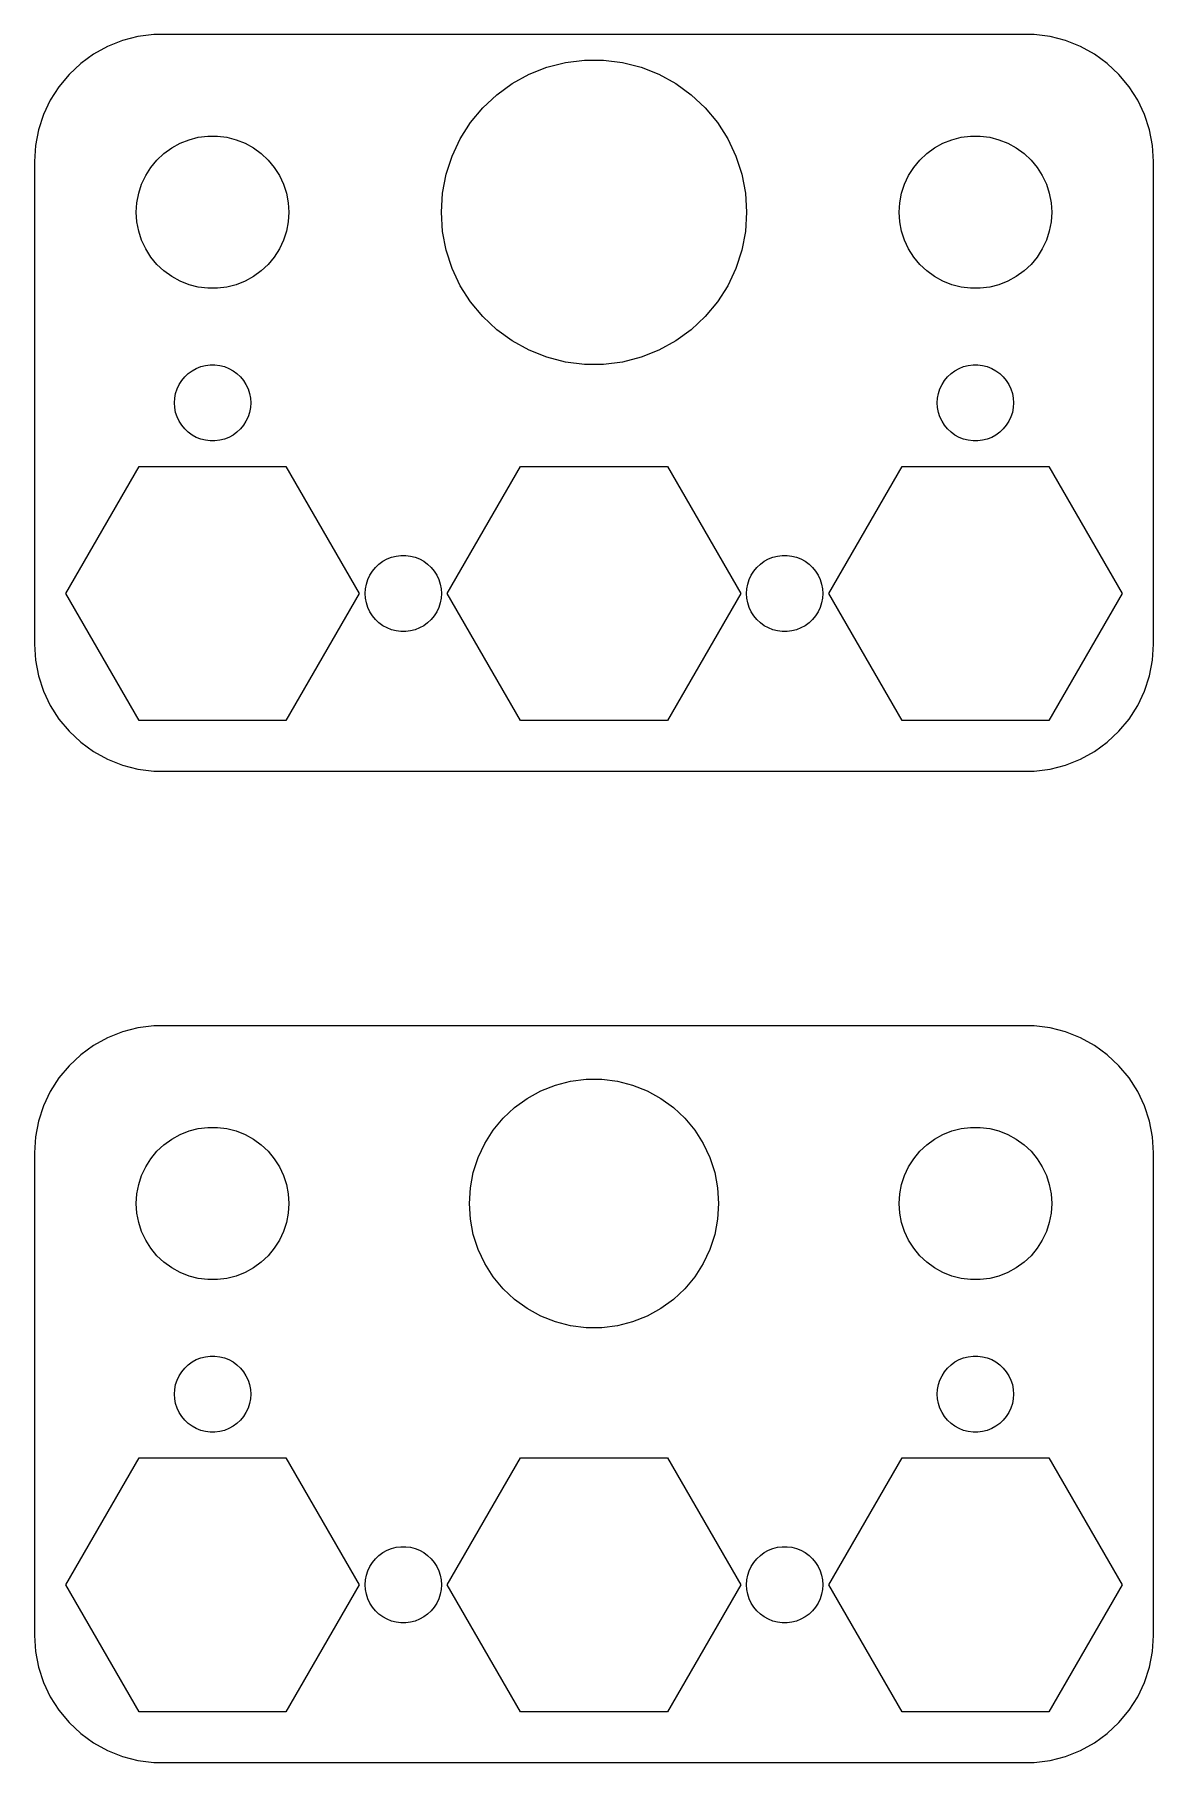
# Model space of a CAD drawing. Header units: metres. Extents: x -22 to 22, y 63.5 to 131.5.
import ezdxf

# ---------------------------------------------------------------- set-up
doc = ezdxf.new("R2010")
doc.units = ezdxf.units.M

msp = doc.modelspace()

# ---------------------------------------------------------------- linework, layer by layer
for p, q in [((-18.5451, 131.255), (-19.1289, 131.024)), ((-17.9369, 131.411), (-18.5451, 131.255)), ((-17.3139, 131.49), (-17.9369, 131.411)), ((17.3139, 131.49), (-17.3139, 131.49)), ((17.9369, 131.411), (17.3139, 131.49)), ((18.5451, 131.255), (17.9369, 131.411)), ((19.1289, 131.024), (18.5451, 131.255)), ((-19.6791, 130.722), (-20.1871, 130.353)), ((-19.1289, 131.024), (-19.6791, 130.722)), ((19.6791, 130.722), (19.1289, 131.024)), ((20.1871, 130.353), (19.6791, 130.722)), ((-20.6448, 129.923), (-21.0451, 129.439)), ((-20.1871, 130.353), (-20.6448, 129.923)), ((-3.21495, 129.566), (-2.55467, 129.929)), ((-2.55467, 129.929), (-1.8541, 130.206)), ((-1.8541, 130.206), (-1.12428, 130.394)), ((-1.12428, 130.394), (-0.37674, 130.488)), ((-0.37674, 130.488), (0.37674, 130.488)), ((0.37674, 130.488), (1.12428, 130.394)), ((1.12428, 130.394), (1.8541, 130.206)), ((1.8541, 130.206), (2.55467, 129.929)), ((2.55467, 129.929), (3.21495, 129.566)), ((20.6448, 129.923), (20.1871, 130.353)), ((21.0451, 129.439), (20.6448, 129.923)), ((-21.0451, 129.439), (-21.3815, 128.909)), ((-3.82454, 129.123), (-3.21495, 129.566)), ((3.21495, 129.566), (3.82454, 129.123)), ((21.3815, 128.909), (21.0451, 129.439)), ((-21.3815, 128.909), (-21.6489, 128.341)), ((-4.8541, 128.027), (-4.37381, 128.607)), ((-4.37381, 128.607), (-3.82454, 129.123)), ((3.82454, 129.123), (4.37381, 128.607)), ((4.37381, 128.607), (4.8541, 128.027)), ((21.6489, 128.341), (21.3815, 128.909)), ((-21.6489, 128.341), (-21.8429, 127.743)), ((-5.25783, 127.391), (-4.8541, 128.027)), ((4.8541, 128.027), (5.25783, 127.391)), ((21.8429, 127.743), (21.6489, 128.341)), ((-21.9606, 127.127), (-22, 126.5)), ((-21.8429, 127.743), (-21.9606, 127.127)), ((-16.6075, 127.033), (-16.2773, 127.214)), ((-16.2773, 127.214), (-15.927, 127.353)), ((-15.927, 127.353), (-15.5621, 127.447)), ((-15.5621, 127.447), (-15.1884, 127.494)), ((-15.1884, 127.494), (-14.8116, 127.494)), ((-14.8116, 127.494), (-14.4379, 127.447)), ((-14.4379, 127.447), (-14.0729, 127.353)), ((-14.0729, 127.353), (-13.7227, 127.214)), ((-13.7227, 127.214), (-13.3925, 127.033)), ((-5.57864, 126.709), (-5.25783, 127.391)), ((5.25783, 127.391), (5.57864, 126.709)), ((13.3925, 127.033), (13.7227, 127.214)), ((13.7227, 127.214), (14.0729, 127.353)), ((14.0729, 127.353), (14.4379, 127.447)), ((14.4379, 127.447), (14.8116, 127.494)), ((14.8116, 127.494), (15.1884, 127.494)), ((15.1884, 127.494), (15.5621, 127.447)), ((15.5621, 127.447), (15.927, 127.353)), ((15.927, 127.353), (16.2773, 127.214)), ((16.2773, 127.214), (16.6075, 127.033)), ((21.9606, 127.127), (21.8429, 127.743)), ((22, 126.5), (21.9606, 127.127)), ((-22, 126.5), (-22, 107.5)), ((-17.427, 126.263), (-17.1869, 126.554)), ((-17.1869, 126.554), (-16.9123, 126.812)), ((-16.9123, 126.812), (-16.6075, 127.033)), ((-13.3925, 127.033), (-13.0877, 126.812)), ((-13.0877, 126.812), (-12.8131, 126.554)), ((-12.8131, 126.554), (-12.5729, 126.263)), ((-5.81149, 125.992), (-5.57864, 126.709)), ((5.57864, 126.709), (5.81149, 125.992)), ((12.5729, 126.263), (12.8131, 126.554)), ((12.8131, 126.554), (13.0877, 126.812)), ((13.0877, 126.812), (13.3925, 127.033)), ((16.6075, 127.033), (16.9123, 126.812)), ((16.9123, 126.812), (17.1869, 126.554)), ((17.1869, 126.554), (17.427, 126.263)), ((22, 107.5), (22, 126.5)), ((-17.7893, 125.604), (-17.6289, 125.945)), ((-17.6289, 125.945), (-17.427, 126.263)), ((-12.5729, 126.263), (-12.3711, 125.945)), ((-12.3711, 125.945), (-12.2107, 125.604)), ((-5.95268, 125.252), (-5.81149, 125.992)), ((5.81149, 125.992), (5.95268, 125.252)), ((12.2107, 125.604), (12.3711, 125.945)), ((12.3711, 125.945), (12.5729, 126.263)), ((17.427, 126.263), (17.6289, 125.945)), ((17.6289, 125.945), (17.7893, 125.604)), ((-17.9763, 124.876), (-17.9057, 125.246)), ((-17.9057, 125.246), (-17.7893, 125.604)), ((-12.2107, 125.604), (-12.0942, 125.246)), ((-12.0942, 125.246), (-12.0237, 124.876)), ((-6, 124.5), (-5.95268, 125.252)), ((5.95268, 125.252), (6, 124.5)), ((12.0237, 124.876), (12.0942, 125.246)), ((12.0942, 125.246), (12.2107, 125.604)), ((17.7893, 125.604), (17.9057, 125.246)), ((17.9057, 125.246), (17.9763, 124.876)), ((-18, 124.5), (-17.9763, 124.876)), ((-17.9763, 124.124), (-18, 124.5)), ((-12.0237, 124.876), (-12, 124.5)), ((-12, 124.5), (-12.0237, 124.124)), ((-5.95268, 123.748), (-6, 124.5)), ((6, 124.5), (5.95268, 123.748)), ((12, 124.5), (12.0237, 124.876)), ((12.0237, 124.124), (12, 124.5)), ((17.9763, 124.876), (18, 124.5)), ((18, 124.5), (17.9763, 124.124)), ((-17.9057, 123.754), (-17.9763, 124.124)), ((-17.7893, 123.396), (-17.9057, 123.754)), ((-12.0942, 123.754), (-12.2107, 123.396)), ((-12.0237, 124.124), (-12.0942, 123.754)), ((-5.81149, 123.008), (-5.95268, 123.748)), ((5.95268, 123.748), (5.81149, 123.008)), ((12.0942, 123.754), (12.0237, 124.124)), ((12.2107, 123.396), (12.0942, 123.754)), ((17.9057, 123.754), (17.7893, 123.396)), ((17.9763, 124.124), (17.9057, 123.754)), ((-17.6289, 123.055), (-17.7893, 123.396)), ((-17.427, 122.737), (-17.6289, 123.055)), ((-12.3711, 123.055), (-12.5729, 122.737)), ((-12.2107, 123.396), (-12.3711, 123.055)), ((12.3711, 123.055), (12.2107, 123.396)), ((12.5729, 122.737), (12.3711, 123.055)), ((17.6289, 123.055), (17.427, 122.737)), ((17.7893, 123.396), (17.6289, 123.055)), ((-17.1869, 122.446), (-17.427, 122.737)), ((-16.9123, 122.188), (-17.1869, 122.446)), ((-12.8131, 122.446), (-13.0877, 122.188)), ((-12.5729, 122.737), (-12.8131, 122.446)), ((-5.57864, 122.291), (-5.81149, 123.008)), ((5.81149, 123.008), (5.57864, 122.291)), ((12.8131, 122.446), (12.5729, 122.737)), ((13.0877, 122.188), (12.8131, 122.446)), ((17.1869, 122.446), (16.9123, 122.188)), ((17.427, 122.737), (17.1869, 122.446)), ((-16.6075, 121.967), (-16.9123, 122.188)), ((-16.2773, 121.786), (-16.6075, 121.967)), ((-15.927, 121.647), (-16.2773, 121.786)), ((-13.7227, 121.786), (-14.0729, 121.647)), ((-13.3925, 121.967), (-13.7227, 121.786)), ((-13.0877, 122.188), (-13.3925, 121.967)), ((-5.25783, 121.609), (-5.57864, 122.291)), ((5.57864, 122.291), (5.25783, 121.609)), ((13.3925, 121.967), (13.0877, 122.188)), ((13.7227, 121.786), (13.3925, 121.967)), ((14.0729, 121.647), (13.7227, 121.786)), ((16.2773, 121.786), (15.927, 121.647)), ((16.6075, 121.967), (16.2773, 121.786)), ((16.9123, 122.188), (16.6075, 121.967)), ((-15.5621, 121.553), (-15.927, 121.647)), ((-15.1884, 121.506), (-15.5621, 121.553)), ((-14.8116, 121.506), (-15.1884, 121.506)), ((-14.4379, 121.553), (-14.8116, 121.506)), ((-14.0729, 121.647), (-14.4379, 121.553)), ((-4.8541, 120.973), (-5.25783, 121.609)), ((5.25783, 121.609), (4.8541, 120.973)), ((14.4379, 121.553), (14.0729, 121.647)), ((14.8116, 121.506), (14.4379, 121.553)), ((15.1884, 121.506), (14.8116, 121.506)), ((15.5621, 121.553), (15.1884, 121.506)), ((15.927, 121.647), (15.5621, 121.553)), ((-4.37381, 120.393), (-4.8541, 120.973)), ((-3.82454, 119.877), (-4.37381, 120.393)), ((4.37381, 120.393), (3.82454, 119.877)), ((4.8541, 120.973), (4.37381, 120.393)), ((-3.21495, 119.434), (-3.82454, 119.877)), ((3.82454, 119.877), (3.21495, 119.434)), ((-2.55467, 119.071), (-3.21495, 119.434)), ((-1.8541, 118.794), (-2.55467, 119.071)), ((2.55467, 119.071), (1.8541, 118.794)), ((3.21495, 119.434), (2.55467, 119.071)), ((-15.8037, 118.266), (-15.6387, 118.357)), ((-15.6387, 118.357), (-15.4635, 118.427)), ((-15.4635, 118.427), (-15.2811, 118.473)), ((-15.2811, 118.473), (-15.0942, 118.497)), ((-15.0942, 118.497), (-14.9058, 118.497)), ((-14.9058, 118.497), (-14.7189, 118.473)), ((-14.7189, 118.473), (-14.5365, 118.427)), ((-14.5365, 118.427), (-14.3613, 118.357)), ((-14.3613, 118.357), (-14.1963, 118.266)), ((-1.12428, 118.606), (-1.8541, 118.794)), ((-0.37674, 118.512), (-1.12428, 118.606)), ((0.37674, 118.512), (-0.37674, 118.512)), ((1.12428, 118.606), (0.37674, 118.512)), ((1.8541, 118.794), (1.12428, 118.606)), ((14.1963, 118.266), (14.3613, 118.357)), ((14.3613, 118.357), (14.5365, 118.427)), ((14.5365, 118.427), (14.7189, 118.473)), ((14.7189, 118.473), (14.9058, 118.497)), ((14.9058, 118.497), (15.0942, 118.497)), ((15.0942, 118.497), (15.2811, 118.473)), ((15.2811, 118.473), (15.4635, 118.427)), ((15.4635, 118.427), (15.6387, 118.357)), ((15.6387, 118.357), (15.8037, 118.266)), ((-16.3947, 117.552), (-16.3145, 117.723)), ((-16.3145, 117.723), (-16.2135, 117.882)), ((-16.2135, 117.882), (-16.0934, 118.027)), ((-16.0934, 118.027), (-15.9561, 118.156)), ((-15.9561, 118.156), (-15.8037, 118.266)), ((-14.1963, 118.266), (-14.0439, 118.156)), ((-14.0439, 118.156), (-13.9065, 118.027)), ((-13.9065, 118.027), (-13.7865, 117.882)), ((-13.7865, 117.882), (-13.6855, 117.723)), ((-13.6855, 117.723), (-13.6053, 117.552)), ((13.6053, 117.552), (13.6855, 117.723)), ((13.6855, 117.723), (13.7865, 117.882)), ((13.7865, 117.882), (13.9065, 118.027)), ((13.9065, 118.027), (14.0439, 118.156)), ((14.0439, 118.156), (14.1963, 118.266)), ((15.8037, 118.266), (15.9561, 118.156)), ((15.9561, 118.156), (16.0934, 118.027)), ((16.0934, 118.027), (16.2135, 117.882)), ((16.2135, 117.882), (16.3145, 117.723)), ((16.3145, 117.723), (16.3947, 117.552)), ((-16.5, 117), (-16.4882, 117.188)), ((-16.4882, 116.812), (-16.5, 117)), ((-16.4882, 117.188), (-16.4529, 117.373)), ((-16.4529, 117.373), (-16.3947, 117.552)), ((-13.6053, 117.552), (-13.5471, 117.373)), ((-13.5471, 117.373), (-13.5118, 117.188)), ((-13.5118, 117.188), (-13.5, 117)), ((-13.5, 117), (-13.5118, 116.812)), ((13.5, 117), (13.5118, 117.188)), ((13.5118, 116.812), (13.5, 117)), ((13.5118, 117.188), (13.5471, 117.373)), ((13.5471, 117.373), (13.6053, 117.552)), ((16.3947, 117.552), (16.4529, 117.373)), ((16.4529, 117.373), (16.4882, 117.188)), ((16.4882, 117.188), (16.5, 117)), ((16.5, 117), (16.4882, 116.812)), ((-16.4529, 116.627), (-16.4882, 116.812)), ((-16.3947, 116.448), (-16.4529, 116.627)), ((-16.3145, 116.277), (-16.3947, 116.448)), ((-16.2135, 116.118), (-16.3145, 116.277)), ((-13.6855, 116.277), (-13.7865, 116.118)), ((-13.6053, 116.448), (-13.6855, 116.277)), ((-13.5471, 116.627), (-13.6053, 116.448)), ((-13.5118, 116.812), (-13.5471, 116.627)), ((13.5471, 116.627), (13.5118, 116.812)), ((13.6053, 116.448), (13.5471, 116.627)), ((13.6855, 116.277), (13.6053, 116.448)), ((13.7865, 116.118), (13.6855, 116.277)), ((16.3145, 116.277), (16.2135, 116.118)), ((16.3947, 116.448), (16.3145, 116.277)), ((16.4529, 116.627), (16.3947, 116.448)), ((16.4882, 116.812), (16.4529, 116.627)), ((-16.0934, 115.973), (-16.2135, 116.118)), ((-15.9561, 115.844), (-16.0934, 115.973)), ((-15.8037, 115.734), (-15.9561, 115.844)), ((-15.6387, 115.643), (-15.8037, 115.734)), ((-15.4635, 115.573), (-15.6387, 115.643)), ((-15.2811, 115.527), (-15.4635, 115.573)), ((-14.5365, 115.573), (-14.7189, 115.527)), ((-14.3613, 115.643), (-14.5365, 115.573)), ((-14.1963, 115.734), (-14.3613, 115.643)), ((-14.0439, 115.844), (-14.1963, 115.734)), ((-13.9065, 115.973), (-14.0439, 115.844)), ((-13.7865, 116.118), (-13.9065, 115.973)), ((13.9065, 115.973), (13.7865, 116.118)), ((14.0439, 115.844), (13.9065, 115.973)), ((14.1963, 115.734), (14.0439, 115.844)), ((14.3613, 115.643), (14.1963, 115.734)), ((14.5365, 115.573), (14.3613, 115.643)), ((14.7189, 115.527), (14.5365, 115.573)), ((15.4635, 115.573), (15.2811, 115.527)), ((15.6387, 115.643), (15.4635, 115.573)), ((15.8037, 115.734), (15.6387, 115.643)), ((15.9561, 115.844), (15.8037, 115.734)), ((16.0934, 115.973), (15.9561, 115.844)), ((16.2135, 116.118), (16.0934, 115.973)), ((-15.0942, 115.503), (-15.2811, 115.527)), ((-14.9058, 115.503), (-15.0942, 115.503)), ((-14.7189, 115.527), (-14.9058, 115.503)), ((14.9058, 115.503), (14.7189, 115.527)), ((15.0942, 115.503), (14.9058, 115.503)), ((15.2811, 115.527), (15.0942, 115.503)), ((-20.77, 109.5), (-17.885, 114.497)), ((-17.885, 114.497), (-12.115, 114.497)), ((-12.115, 114.497), (-9.23001, 109.5)), ((-5.76999, 109.5), (-2.88499, 114.497)), ((-2.88499, 114.497), (2.88499, 114.497)), ((2.88499, 114.497), (5.76999, 109.5)), ((9.23001, 109.5), (12.115, 114.497)), ((12.115, 114.497), (17.885, 114.497)), ((17.885, 114.497), (20.77, 109.5)), ((-8.30373, 110.766), (-8.13866, 110.857)), ((-8.13866, 110.857), (-7.96352, 110.927)), ((-7.96352, 110.927), (-7.78107, 110.973)), ((-7.78107, 110.973), (-7.59418, 110.997)), ((-7.59418, 110.997), (-7.40581, 110.997)), ((-7.40581, 110.997), (-7.21892, 110.973)), ((-7.21892, 110.973), (-7.03647, 110.927)), ((-7.03647, 110.927), (-6.86133, 110.857)), ((-6.86133, 110.857), (-6.69626, 110.766)), ((6.69626, 110.766), (6.86133, 110.857)), ((6.86133, 110.857), (7.03647, 110.927)), ((7.03647, 110.927), (7.21892, 110.973)), ((7.21892, 110.973), (7.40581, 110.997)), ((7.40581, 110.997), (7.59418, 110.997)), ((7.59418, 110.997), (7.78107, 110.973)), ((7.78107, 110.973), (7.96352, 110.927)), ((7.96352, 110.927), (8.13866, 110.857)), ((8.13866, 110.857), (8.30373, 110.766)), ((-8.89465, 110.052), (-8.81445, 110.223)), ((-8.81445, 110.223), (-8.71352, 110.382)), ((-8.71352, 110.382), (-8.59344, 110.527)), ((-8.59344, 110.527), (-8.45613, 110.656)), ((-8.45613, 110.656), (-8.30373, 110.766)), ((-6.69626, 110.766), (-6.54385, 110.656)), ((-6.54385, 110.656), (-6.40654, 110.527)), ((-6.40654, 110.527), (-6.28647, 110.382)), ((-6.28647, 110.382), (-6.18553, 110.223)), ((-6.18553, 110.223), (-6.10533, 110.052)), ((6.10533, 110.052), (6.18553, 110.223)), ((6.18553, 110.223), (6.28647, 110.382)), ((6.28647, 110.382), (6.40654, 110.527)), ((6.40654, 110.527), (6.54385, 110.656)), ((6.54385, 110.656), (6.69626, 110.766)), ((8.30373, 110.766), (8.45613, 110.656)), ((8.45613, 110.656), (8.59344, 110.527)), ((8.59344, 110.527), (8.71352, 110.382)), ((8.71352, 110.382), (8.81445, 110.223)), ((8.81445, 110.223), (8.89465, 110.052)), ((-17.885, 104.503), (-20.77, 109.5)), ((-9.23001, 109.5), (-12.115, 104.503)), ((-9, 109.5), (-8.98816, 109.688)), ((-8.98816, 109.312), (-9, 109.5)), ((-8.98816, 109.688), (-8.95287, 109.873)), ((-8.95287, 109.873), (-8.89465, 110.052)), ((-6.10533, 110.052), (-6.04712, 109.873)), ((-6.04712, 109.873), (-6.01183, 109.688)), ((-6.01183, 109.688), (-6, 109.5)), ((-6, 109.5), (-6.01183, 109.312)), ((-2.88499, 104.503), (-5.76999, 109.5)), ((5.76999, 109.5), (2.88499, 104.503)), ((6, 109.5), (6.01183, 109.688)), ((6.01183, 109.312), (6, 109.5)), ((6.01183, 109.688), (6.04712, 109.873)), ((6.04712, 109.873), (6.10533, 110.052)), ((8.89465, 110.052), (8.95287, 109.873)), ((8.95287, 109.873), (8.98816, 109.688)), ((8.98816, 109.688), (9, 109.5)), ((9, 109.5), (8.98816, 109.312)), ((12.115, 104.503), (9.23001, 109.5)), ((20.77, 109.5), (17.885, 104.503)), ((-8.95287, 109.127), (-8.98816, 109.312)), ((-8.89465, 108.948), (-8.95287, 109.127)), ((-8.81445, 108.777), (-8.89465, 108.948)), ((-8.71352, 108.618), (-8.81445, 108.777)), ((-6.18553, 108.777), (-6.28647, 108.618)), ((-6.10533, 108.948), (-6.18553, 108.777)), ((-6.04712, 109.127), (-6.10533, 108.948)), ((-6.01183, 109.312), (-6.04712, 109.127)), ((6.04712, 109.127), (6.01183, 109.312)), ((6.10533, 108.948), (6.04712, 109.127)), ((6.18553, 108.777), (6.10533, 108.948)), ((6.28647, 108.618), (6.18553, 108.777)), ((8.81445, 108.777), (8.71352, 108.618)), ((8.89465, 108.948), (8.81445, 108.777)), ((8.95287, 109.127), (8.89465, 108.948)), ((8.98816, 109.312), (8.95287, 109.127)), ((-8.59344, 108.473), (-8.71352, 108.618)), ((-8.45613, 108.344), (-8.59344, 108.473)), ((-8.30373, 108.234), (-8.45613, 108.344)), ((-8.13866, 108.143), (-8.30373, 108.234)), ((-7.96352, 108.073), (-8.13866, 108.143)), ((-6.86133, 108.143), (-7.03647, 108.073)), ((-6.69626, 108.234), (-6.86133, 108.143)), ((-6.54385, 108.344), (-6.69626, 108.234)), ((-6.40654, 108.473), (-6.54385, 108.344)), ((-6.28647, 108.618), (-6.40654, 108.473)), ((6.40654, 108.473), (6.28647, 108.618)), ((6.54385, 108.344), (6.40654, 108.473)), ((6.69626, 108.234), (6.54385, 108.344)), ((6.86133, 108.143), (6.69626, 108.234)), ((7.03647, 108.073), (6.86133, 108.143)), ((8.13866, 108.143), (7.96352, 108.073)), ((8.30373, 108.234), (8.13866, 108.143)), ((8.45613, 108.344), (8.30373, 108.234)), ((8.59344, 108.473), (8.45613, 108.344)), ((8.71352, 108.618), (8.59344, 108.473)), ((-22, 107.5), (-21.9606, 106.873)), ((-7.78107, 108.027), (-7.96352, 108.073)), ((-7.59418, 108.003), (-7.78107, 108.027)), ((-7.40581, 108.003), (-7.59418, 108.003)), ((-7.21892, 108.027), (-7.40581, 108.003)), ((-7.03647, 108.073), (-7.21892, 108.027)), ((7.21892, 108.027), (7.03647, 108.073)), ((7.40581, 108.003), (7.21892, 108.027)), ((7.59418, 108.003), (7.40581, 108.003)), ((7.78107, 108.027), (7.59418, 108.003)), ((7.96352, 108.073), (7.78107, 108.027)), ((21.9606, 106.873), (22, 107.5)), ((-21.9606, 106.873), (-21.8429, 106.257)), ((21.8429, 106.257), (21.9606, 106.873)), ((-21.8429, 106.257), (-21.6489, 105.659)), ((21.6489, 105.659), (21.8429, 106.257)), ((-21.6489, 105.659), (-21.3815, 105.091)), ((21.3815, 105.091), (21.6489, 105.659)), ((-21.3815, 105.091), (-21.0451, 104.561)), ((21.0451, 104.561), (21.3815, 105.091)), ((-21.0451, 104.561), (-20.6448, 104.077)), ((-20.6448, 104.077), (-20.1871, 103.647)), ((-12.115, 104.503), (-17.885, 104.503)), ((2.88499, 104.503), (-2.88499, 104.503)), ((17.885, 104.503), (12.115, 104.503)), ((20.1871, 103.647), (20.6448, 104.077)), ((20.6448, 104.077), (21.0451, 104.561)), ((-20.1871, 103.647), (-19.6791, 103.278)), ((19.6791, 103.278), (20.1871, 103.647)), ((-19.6791, 103.278), (-19.1289, 102.976)), ((-19.1289, 102.976), (-18.5451, 102.745)), ((-18.5451, 102.745), (-17.9369, 102.589)), ((17.9369, 102.589), (18.5451, 102.745)), ((18.5451, 102.745), (19.1289, 102.976)), ((19.1289, 102.976), (19.6791, 103.278)), ((-17.9369, 102.589), (-17.3139, 102.51)), ((-17.3139, 102.51), (17.3139, 102.51)), ((17.3139, 102.51), (17.9369, 102.589)), ((-17.3139, 92.4901), (-17.9369, 92.4114)), ((17.3139, 92.4901), (-17.3139, 92.4901)), ((17.9369, 92.4114), (17.3139, 92.4901)), ((-19.1289, 92.0241), (-19.6791, 91.7216)), ((-18.5451, 92.2553), (-19.1289, 92.0241)), ((-17.9369, 92.4114), (-18.5451, 92.2553)), ((18.5451, 92.2553), (17.9369, 92.4114)), ((19.1289, 92.0241), (18.5451, 92.2553)), ((19.6791, 91.7216), (19.1289, 92.0241)), ((-20.1871, 91.3526), (-20.6448, 90.9227)), ((-19.6791, 91.7216), (-20.1871, 91.3526)), ((20.1871, 91.3526), (19.6791, 91.7216)), ((20.6448, 90.9227), (20.1871, 91.3526)), ((-21.0451, 90.4389), (-21.3815, 89.9088)), ((-20.6448, 90.9227), (-21.0451, 90.4389)), ((21.0451, 90.4389), (20.6448, 90.9227)), ((21.3815, 89.9088), (21.0451, 90.4389)), ((-21.3815, 89.9088), (-21.6489, 89.3406)), ((-2.62555, 89.6372), (-2.0863, 89.9336)), ((-2.0863, 89.9336), (-1.51418, 90.1602)), ((-1.51418, 90.1602), (-0.91817, 90.3132)), ((-0.91817, 90.3132), (-0.30766, 90.3903)), ((-0.30766, 90.3903), (0.30766, 90.3903)), ((0.30766, 90.3903), (0.91817, 90.3132)), ((0.91817, 90.3132), (1.51418, 90.1602)), ((1.51418, 90.1602), (2.0863, 89.9336)), ((2.0863, 89.9336), (2.62555, 89.6372)), ((21.6489, 89.3406), (21.3815, 89.9088)), ((-21.6489, 89.3406), (-21.8429, 88.7434)), ((-3.57195, 88.8543), (-3.12337, 89.2755)), ((-3.12337, 89.2755), (-2.62555, 89.6372)), ((2.62555, 89.6372), (3.12337, 89.2755)), ((3.12337, 89.2755), (3.57195, 88.8543)), ((21.8429, 88.7434), (21.6489, 89.3406)), ((-21.8429, 88.7434), (-21.9606, 88.1267)), ((-15.927, 88.3532), (-15.5621, 88.4469)), ((-15.5621, 88.4469), (-15.1884, 88.4941)), ((-15.1884, 88.4941), (-14.8116, 88.4941)), ((-14.8116, 88.4941), (-14.4379, 88.4469)), ((-14.4379, 88.4469), (-14.0729, 88.3532)), ((-4.2939, 87.8606), (-3.96417, 88.3801)), ((-3.96417, 88.3801), (-3.57195, 88.8543)), ((3.57195, 88.8543), (3.96417, 88.3801)), ((3.96417, 88.3801), (4.2939, 87.8606)), ((14.0729, 88.3532), (14.4379, 88.4469)), ((14.4379, 88.4469), (14.8116, 88.4941)), ((14.8116, 88.4941), (15.1884, 88.4941)), ((15.1884, 88.4941), (15.5621, 88.4469)), ((15.5621, 88.4469), (15.927, 88.3532)), ((21.9606, 88.1267), (21.8429, 88.7434)), ((-21.9606, 88.1267), (-22, 87.5)), ((-17.1869, 87.5536), (-16.9123, 87.8115)), ((-16.9123, 87.8115), (-16.6075, 88.033)), ((-16.6075, 88.033), (-16.2773, 88.2145)), ((-16.2773, 88.2145), (-15.927, 88.3532)), ((-14.0729, 88.3532), (-13.7227, 88.2145)), ((-13.7227, 88.2145), (-13.3925, 88.033)), ((-13.3925, 88.033), (-13.0877, 87.8115)), ((-13.0877, 87.8115), (-12.8131, 87.5536)), ((-4.55589, 87.3038), (-4.2939, 87.8606)), ((4.2939, 87.8606), (4.55589, 87.3038)), ((12.8131, 87.5536), (13.0877, 87.8115)), ((13.0877, 87.8115), (13.3925, 88.033)), ((13.3925, 88.033), (13.7227, 88.2145)), ((13.7227, 88.2145), (14.0729, 88.3532)), ((15.927, 88.3532), (16.2773, 88.2145)), ((16.2773, 88.2145), (16.6075, 88.033)), ((16.6075, 88.033), (16.9123, 87.8115)), ((16.9123, 87.8115), (17.1869, 87.5536)), ((22, 87.5), (21.9606, 88.1267)), ((-22, 87.5), (-22, 68.5)), ((-17.6289, 86.9453), (-17.427, 87.2634)), ((-17.427, 87.2634), (-17.1869, 87.5536)), ((-12.8131, 87.5536), (-12.5729, 87.2634)), ((-12.5729, 87.2634), (-12.3711, 86.9453)), ((-4.74605, 86.7186), (-4.55589, 87.3038)), ((4.55589, 87.3038), (4.74605, 86.7186)), ((12.3711, 86.9453), (12.5729, 87.2634)), ((12.5729, 87.2634), (12.8131, 87.5536)), ((17.1869, 87.5536), (17.427, 87.2634)), ((17.427, 87.2634), (17.6289, 86.9453)), ((22, 68.5), (22, 87.5)), ((-17.9057, 86.2461), (-17.7893, 86.6044)), ((-17.7893, 86.6044), (-17.6289, 86.9453)), ((-12.3711, 86.9453), (-12.2107, 86.6044)), ((-12.2107, 86.6044), (-12.0942, 86.2461)), ((-4.86136, 86.1141), (-4.74605, 86.7186)), ((4.74605, 86.7186), (4.86136, 86.1141)), ((12.0942, 86.2461), (12.2107, 86.6044)), ((12.2107, 86.6044), (12.3711, 86.9453)), ((17.6289, 86.9453), (17.7893, 86.6044)), ((17.7893, 86.6044), (17.9057, 86.2461)), ((-18, 85.5), (-17.9763, 85.876)), ((-17.9763, 85.876), (-17.9057, 86.2461)), ((-12.0942, 86.2461), (-12.0237, 85.876)), ((-12.0237, 85.876), (-12, 85.5)), ((-4.89999, 85.5), (-4.86136, 86.1141)), ((4.86136, 86.1141), (4.89999, 85.5)), ((12, 85.5), (12.0237, 85.876)), ((12.0237, 85.876), (12.0942, 86.2461)), ((17.9057, 86.2461), (17.9763, 85.876)), ((17.9763, 85.876), (18, 85.5)), ((-17.9763, 85.124), (-18, 85.5)), ((-17.9057, 84.7539), (-17.9763, 85.124)), ((-12.0237, 85.124), (-12.0942, 84.7539)), ((-12, 85.5), (-12.0237, 85.124)), ((-4.86136, 84.8859), (-4.89999, 85.5)), ((4.89999, 85.5), (4.86136, 84.8859)), ((12.0237, 85.124), (12, 85.5)), ((12.0942, 84.7539), (12.0237, 85.124)), ((17.9763, 85.124), (17.9057, 84.7539)), ((18, 85.5), (17.9763, 85.124)), ((-17.7893, 84.3956), (-17.9057, 84.7539)), ((-17.6289, 84.0547), (-17.7893, 84.3956)), ((-12.2107, 84.3956), (-12.3711, 84.0547)), ((-12.0942, 84.7539), (-12.2107, 84.3956)), ((-4.74605, 84.2814), (-4.86136, 84.8859)), ((4.86136, 84.8859), (4.74605, 84.2814)), ((12.2107, 84.3956), (12.0942, 84.7539)), ((12.3711, 84.0547), (12.2107, 84.3956)), ((17.7893, 84.3956), (17.6289, 84.0547)), ((17.9057, 84.7539), (17.7893, 84.3956)), ((-17.427, 83.7366), (-17.6289, 84.0547)), ((-17.1869, 83.4464), (-17.427, 83.7366)), ((-12.5729, 83.7366), (-12.8131, 83.4464)), ((-12.3711, 84.0547), (-12.5729, 83.7366)), ((-4.55589, 83.6962), (-4.74605, 84.2814)), ((-4.2939, 83.1394), (-4.55589, 83.6962)), ((4.55589, 83.6962), (4.2939, 83.1394)), ((4.74605, 84.2814), (4.55589, 83.6962)), ((12.5729, 83.7366), (12.3711, 84.0547)), ((12.8131, 83.4464), (12.5729, 83.7366)), ((17.427, 83.7366), (17.1869, 83.4464)), ((17.6289, 84.0547), (17.427, 83.7366)), ((-16.9123, 83.1884), (-17.1869, 83.4464)), ((-16.6075, 82.967), (-16.9123, 83.1884)), ((-16.2773, 82.7855), (-16.6075, 82.967)), ((-13.3925, 82.967), (-13.7227, 82.7855)), ((-13.0877, 83.1884), (-13.3925, 82.967)), ((-12.8131, 83.4464), (-13.0877, 83.1884)), ((-3.96417, 82.6198), (-4.2939, 83.1394)), ((4.2939, 83.1394), (3.96417, 82.6198)), ((13.0877, 83.1884), (12.8131, 83.4464)), ((13.3925, 82.967), (13.0877, 83.1884)), ((13.7227, 82.7855), (13.3925, 82.967)), ((16.6075, 82.967), (16.2773, 82.7855)), ((16.9123, 83.1884), (16.6075, 82.967)), ((17.1869, 83.4464), (16.9123, 83.1884)), ((-15.927, 82.6468), (-16.2773, 82.7855)), ((-15.5621, 82.5531), (-15.927, 82.6468)), ((-15.1884, 82.5059), (-15.5621, 82.5531)), ((-14.8116, 82.5059), (-15.1884, 82.5059)), ((-14.4379, 82.5531), (-14.8116, 82.5059)), ((-14.0729, 82.6468), (-14.4379, 82.5531)), ((-13.7227, 82.7855), (-14.0729, 82.6468)), ((-3.57195, 82.1457), (-3.96417, 82.6198)), ((3.96417, 82.6198), (3.57195, 82.1457)), ((14.0729, 82.6468), (13.7227, 82.7855)), ((14.4379, 82.5531), (14.0729, 82.6468)), ((14.8116, 82.5059), (14.4379, 82.5531)), ((15.1884, 82.5059), (14.8116, 82.5059)), ((15.5621, 82.5531), (15.1884, 82.5059)), ((15.927, 82.6468), (15.5621, 82.5531)), ((16.2773, 82.7855), (15.927, 82.6468)), ((-3.12337, 81.7245), (-3.57195, 82.1457)), ((-2.62555, 81.3628), (-3.12337, 81.7245)), ((3.12337, 81.7245), (2.62555, 81.3628)), ((3.57195, 82.1457), (3.12337, 81.7245)), ((-2.0863, 81.0663), (-2.62555, 81.3628)), ((-1.51418, 80.8398), (-2.0863, 81.0663)), ((2.0863, 81.0663), (1.51418, 80.8398)), ((2.62555, 81.3628), (2.0863, 81.0663)), ((-0.91817, 80.6868), (-1.51418, 80.8398)), ((-0.30766, 80.6097), (-0.91817, 80.6868)), ((0.30766, 80.6097), (-0.30766, 80.6097)), ((0.91817, 80.6868), (0.30766, 80.6097)), ((1.51418, 80.8398), (0.91817, 80.6868)), ((-16.3145, 78.7226), (-16.2135, 78.8817)), ((-16.2135, 78.8817), (-16.0934, 79.0268)), ((-16.0934, 79.0268), (-15.9561, 79.1558)), ((-15.9561, 79.1558), (-15.8037, 79.2665)), ((-15.8037, 79.2665), (-15.6387, 79.3572)), ((-15.6387, 79.3572), (-15.4635, 79.4266)), ((-15.4635, 79.4266), (-15.2811, 79.4734)), ((-15.2811, 79.4734), (-15.0942, 79.497)), ((-15.0942, 79.497), (-14.9058, 79.497)), ((-14.9058, 79.497), (-14.7189, 79.4734)), ((-14.7189, 79.4734), (-14.5365, 79.4266)), ((-14.5365, 79.4266), (-14.3613, 79.3572)), ((-14.3613, 79.3572), (-14.1963, 79.2665)), ((-14.1963, 79.2665), (-14.0439, 79.1558)), ((-14.0439, 79.1558), (-13.9065, 79.0268)), ((-13.9065, 79.0268), (-13.7865, 78.8817)), ((-13.7865, 78.8817), (-13.6855, 78.7226)), ((13.6855, 78.7226), (13.7865, 78.8817)), ((13.7865, 78.8817), (13.9065, 79.0268)), ((13.9065, 79.0268), (14.0439, 79.1558)), ((14.0439, 79.1558), (14.1963, 79.2665)), ((14.1963, 79.2665), (14.3613, 79.3572)), ((14.3613, 79.3572), (14.5365, 79.4266)), ((14.5365, 79.4266), (14.7189, 79.4734)), ((14.7189, 79.4734), (14.9058, 79.497)), ((14.9058, 79.497), (15.0942, 79.497)), ((15.0942, 79.497), (15.2811, 79.4734)), ((15.2811, 79.4734), (15.4635, 79.4266)), ((15.4635, 79.4266), (15.6387, 79.3572)), ((15.6387, 79.3572), (15.8037, 79.2665)), ((15.8037, 79.2665), (15.9561, 79.1558)), ((15.9561, 79.1558), (16.0934, 79.0268)), ((16.0934, 79.0268), (16.2135, 78.8817)), ((16.2135, 78.8817), (16.3145, 78.7226)), ((-16.5, 78), (-16.4882, 78.188)), ((-16.4882, 78.188), (-16.4529, 78.373)), ((-16.4529, 78.373), (-16.3947, 78.5522)), ((-16.3947, 78.5522), (-16.3145, 78.7226)), ((-13.6855, 78.7226), (-13.6053, 78.5522)), ((-13.6053, 78.5522), (-13.5471, 78.373)), ((-13.5471, 78.373), (-13.5118, 78.188)), ((-13.5118, 78.188), (-13.5, 78)), ((13.5, 78), (13.5118, 78.188)), ((13.5118, 78.188), (13.5471, 78.373)), ((13.5471, 78.373), (13.6053, 78.5522)), ((13.6053, 78.5522), (13.6855, 78.7226)), ((16.3145, 78.7226), (16.3947, 78.5522)), ((16.3947, 78.5522), (16.4529, 78.373)), ((16.4529, 78.373), (16.4882, 78.188)), ((16.4882, 78.188), (16.5, 78)), ((-16.4882, 77.812), (-16.5, 78)), ((-16.4529, 77.627), (-16.4882, 77.812)), ((-16.3947, 77.4478), (-16.4529, 77.627)), ((-13.5471, 77.627), (-13.6053, 77.4478)), ((-13.5118, 77.812), (-13.5471, 77.627)), ((-13.5, 78), (-13.5118, 77.812)), ((13.5118, 77.812), (13.5, 78)), ((13.5471, 77.627), (13.5118, 77.812)), ((13.6053, 77.4478), (13.5471, 77.627)), ((16.4529, 77.627), (16.3947, 77.4478)), ((16.4882, 77.812), (16.4529, 77.627)), ((16.5, 78), (16.4882, 77.812)), ((-16.3145, 77.2774), (-16.3947, 77.4478)), ((-16.2135, 77.1183), (-16.3145, 77.2774)), ((-16.0934, 76.9732), (-16.2135, 77.1183)), ((-15.9561, 76.8442), (-16.0934, 76.9732)), ((-15.8037, 76.7335), (-15.9561, 76.8442)), ((-14.0439, 76.8442), (-14.1963, 76.7335)), ((-13.9065, 76.9732), (-14.0439, 76.8442)), ((-13.7865, 77.1183), (-13.9065, 76.9732)), ((-13.6855, 77.2774), (-13.7865, 77.1183)), ((-13.6053, 77.4478), (-13.6855, 77.2774)), ((13.6855, 77.2774), (13.6053, 77.4478)), ((13.7865, 77.1183), (13.6855, 77.2774)), ((13.9065, 76.9732), (13.7865, 77.1183)), ((14.0439, 76.8442), (13.9065, 76.9732)), ((14.1963, 76.7335), (14.0439, 76.8442)), ((15.9561, 76.8442), (15.8037, 76.7335)), ((16.0934, 76.9732), (15.9561, 76.8442)), ((16.2135, 77.1183), (16.0934, 76.9732)), ((16.3145, 77.2774), (16.2135, 77.1183)), ((16.3947, 77.4478), (16.3145, 77.2774)), ((-15.6387, 76.6428), (-15.8037, 76.7335)), ((-15.4635, 76.5734), (-15.6387, 76.6428)), ((-15.2811, 76.5266), (-15.4635, 76.5734)), ((-15.0942, 76.503), (-15.2811, 76.5266)), ((-14.9058, 76.503), (-15.0942, 76.503)), ((-14.7189, 76.5266), (-14.9058, 76.503)), ((-14.5365, 76.5734), (-14.7189, 76.5266)), ((-14.3613, 76.6428), (-14.5365, 76.5734)), ((-14.1963, 76.7335), (-14.3613, 76.6428)), ((14.3613, 76.6428), (14.1963, 76.7335)), ((14.5365, 76.5734), (14.3613, 76.6428)), ((14.7189, 76.5266), (14.5365, 76.5734)), ((14.9058, 76.503), (14.7189, 76.5266)), ((15.0942, 76.503), (14.9058, 76.503)), ((15.2811, 76.5266), (15.0942, 76.503)), ((15.4635, 76.5734), (15.2811, 76.5266)), ((15.6387, 76.6428), (15.4635, 76.5734)), ((15.8037, 76.7335), (15.6387, 76.6428)), ((-20.77, 70.5), (-17.885, 75.497)), ((-17.885, 75.497), (-12.115, 75.497)), ((-12.115, 75.497), (-9.23001, 70.5)), ((-5.76999, 70.5), (-2.88499, 75.497)), ((-2.88499, 75.497), (2.88499, 75.497)), ((2.88499, 75.497), (5.76999, 70.5)), ((9.23001, 70.5), (12.115, 75.497)), ((12.115, 75.497), (17.885, 75.497)), ((17.885, 75.497), (20.77, 70.5)), ((-8.81445, 71.2226), (-8.71352, 71.3817)), ((-8.71352, 71.3817), (-8.59344, 71.5268)), ((-8.59344, 71.5268), (-8.45613, 71.6558)), ((-8.45613, 71.6558), (-8.30373, 71.7665)), ((-8.30373, 71.7665), (-8.13866, 71.8573)), ((-8.13866, 71.8573), (-7.96352, 71.9266)), ((-7.96352, 71.9266), (-7.78107, 71.9734)), ((-7.78107, 71.9734), (-7.59418, 71.9971)), ((-7.59418, 71.9971), (-7.40581, 71.9971)), ((-7.40581, 71.9971), (-7.21892, 71.9734)), ((-7.21892, 71.9734), (-7.03647, 71.9266)), ((-7.03647, 71.9266), (-6.86133, 71.8573)), ((-6.86133, 71.8573), (-6.69626, 71.7665)), ((-6.69626, 71.7665), (-6.54385, 71.6558)), ((-6.54385, 71.6558), (-6.40654, 71.5268)), ((-6.40654, 71.5268), (-6.28647, 71.3817)), ((-6.28647, 71.3817), (-6.18553, 71.2226)), ((6.18553, 71.2226), (6.28647, 71.3817)), ((6.28647, 71.3817), (6.40654, 71.5268)), ((6.40654, 71.5268), (6.54385, 71.6558)), ((6.54385, 71.6558), (6.69626, 71.7665)), ((6.69626, 71.7665), (6.86133, 71.8573)), ((6.86133, 71.8573), (7.03647, 71.9266)), ((7.03647, 71.9266), (7.21892, 71.9734)), ((7.21892, 71.9734), (7.40581, 71.9971)), ((7.40581, 71.9971), (7.59418, 71.9971)), ((7.59418, 71.9971), (7.78107, 71.9734)), ((7.78107, 71.9734), (7.96352, 71.9266)), ((7.96352, 71.9266), (8.13866, 71.8573)), ((8.13866, 71.8573), (8.30373, 71.7665)), ((8.30373, 71.7665), (8.45613, 71.6558)), ((8.45613, 71.6558), (8.59344, 71.5268)), ((8.59344, 71.5268), (8.71352, 71.3817)), ((8.71352, 71.3817), (8.81445, 71.2226)), ((-8.98816, 70.688), (-8.95287, 70.873)), ((-8.95287, 70.873), (-8.89465, 71.0522)), ((-8.89465, 71.0522), (-8.81445, 71.2226)), ((-6.18553, 71.2226), (-6.10533, 71.0522)), ((-6.10533, 71.0522), (-6.04712, 70.873)), ((-6.04712, 70.873), (-6.01183, 70.688)), ((6.01183, 70.688), (6.04712, 70.873)), ((6.04712, 70.873), (6.10533, 71.0522)), ((6.10533, 71.0522), (6.18553, 71.2226)), ((8.81445, 71.2226), (8.89465, 71.0522)), ((8.89465, 71.0522), (8.95287, 70.873)), ((8.95287, 70.873), (8.98816, 70.688)), ((-17.885, 65.503), (-20.77, 70.5)), ((-9.23001, 70.5), (-12.115, 65.503)), ((-9, 70.5), (-8.98816, 70.688)), ((-8.98816, 70.312), (-9, 70.5)), ((-8.95287, 70.127), (-8.98816, 70.312)), ((-8.89465, 69.9478), (-8.95287, 70.127)), ((-6.04712, 70.127), (-6.10533, 69.9478)), ((-6.01183, 70.312), (-6.04712, 70.127)), ((-6.01183, 70.688), (-6, 70.5)), ((-6, 70.5), (-6.01183, 70.312)), ((-2.88499, 65.503), (-5.76999, 70.5)), ((5.76999, 70.5), (2.88499, 65.503)), ((6, 70.5), (6.01183, 70.688)), ((6.01183, 70.312), (6, 70.5)), ((6.04712, 70.127), (6.01183, 70.312)), ((6.10533, 69.9478), (6.04712, 70.127)), ((8.95287, 70.127), (8.89465, 69.9478)), ((8.98816, 70.312), (8.95287, 70.127)), ((8.98816, 70.688), (9, 70.5)), ((9, 70.5), (8.98816, 70.312)), ((12.115, 65.503), (9.23001, 70.5)), ((20.77, 70.5), (17.885, 65.503)), ((-8.81445, 69.7774), (-8.89465, 69.9478)), ((-8.71352, 69.6183), (-8.81445, 69.7774)), ((-8.59344, 69.4732), (-8.71352, 69.6183)), ((-8.45613, 69.3442), (-8.59344, 69.4732)), ((-8.30373, 69.2335), (-8.45613, 69.3442)), ((-6.54385, 69.3442), (-6.69626, 69.2335)), ((-6.40654, 69.4732), (-6.54385, 69.3442)), ((-6.28647, 69.6183), (-6.40654, 69.4732)), ((-6.18553, 69.7774), (-6.28647, 69.6183)), ((-6.10533, 69.9478), (-6.18553, 69.7774)), ((6.18553, 69.7774), (6.10533, 69.9478)), ((6.28647, 69.6183), (6.18553, 69.7774)), ((6.40654, 69.4732), (6.28647, 69.6183)), ((6.54385, 69.3442), (6.40654, 69.4732)), ((6.69626, 69.2335), (6.54385, 69.3442)), ((8.45613, 69.3442), (8.30373, 69.2335)), ((8.59344, 69.4732), (8.45613, 69.3442)), ((8.71352, 69.6183), (8.59344, 69.4732)), ((8.81445, 69.7774), (8.71352, 69.6183)), ((8.89465, 69.9478), (8.81445, 69.7774)), ((-8.13866, 69.1428), (-8.30373, 69.2335)), ((-7.96352, 69.0734), (-8.13866, 69.1428)), ((-7.78107, 69.0266), (-7.96352, 69.0734)), ((-7.59418, 69.003), (-7.78107, 69.0266)), ((-7.40581, 69.003), (-7.59418, 69.003)), ((-7.21892, 69.0266), (-7.40581, 69.003)), ((-7.03647, 69.0734), (-7.21892, 69.0266)), ((-6.86133, 69.1428), (-7.03647, 69.0734)), ((-6.69626, 69.2335), (-6.86133, 69.1428)), ((6.86133, 69.1428), (6.69626, 69.2335)), ((7.03647, 69.0734), (6.86133, 69.1428)), ((7.21892, 69.0266), (7.03647, 69.0734)), ((7.40581, 69.003), (7.21892, 69.0266)), ((7.59418, 69.003), (7.40581, 69.003)), ((7.78107, 69.0266), (7.59418, 69.003)), ((7.96352, 69.0734), (7.78107, 69.0266)), ((8.13866, 69.1428), (7.96352, 69.0734)), ((8.30373, 69.2335), (8.13866, 69.1428)), ((-22, 68.5), (-21.9606, 67.8733)), ((21.9606, 67.8733), (22, 68.5)), ((-21.9606, 67.8733), (-21.8429, 67.2566)), ((21.8429, 67.2566), (21.9606, 67.8733)), ((-21.8429, 67.2566), (-21.6489, 66.6594)), ((-21.6489, 66.6594), (-21.3815, 66.0912)), ((21.3815, 66.0912), (21.6489, 66.6594)), ((21.6489, 66.6594), (21.8429, 67.2566)), ((-21.3815, 66.0912), (-21.0451, 65.5611)), ((21.0451, 65.5611), (21.3815, 66.0912)), ((-21.0451, 65.5611), (-20.6448, 65.0773)), ((-12.115, 65.503), (-17.885, 65.503)), ((2.88499, 65.503), (-2.88499, 65.503)), ((17.885, 65.503), (12.115, 65.503)), ((20.6448, 65.0773), (21.0451, 65.5611)), ((-20.6448, 65.0773), (-20.1871, 64.6474)), ((-20.1871, 64.6474), (-19.6791, 64.2784)), ((19.6791, 64.2784), (20.1871, 64.6474)), ((20.1871, 64.6474), (20.6448, 65.0773)), ((-19.6791, 64.2784), (-19.1289, 63.9759)), ((-19.1289, 63.9759), (-18.5451, 63.7447)), ((18.5451, 63.7447), (19.1289, 63.9759)), ((19.1289, 63.9759), (19.6791, 64.2784)), ((-18.5451, 63.7447), (-17.9369, 63.5886)), ((-17.9369, 63.5886), (-17.3139, 63.5099)), ((-17.3139, 63.5099), (17.3139, 63.5099)), ((17.3139, 63.5099), (17.9369, 63.5886)), ((17.9369, 63.5886), (18.5451, 63.7447))]:
    msp.add_line(p, q)

doc.saveas('drawing.dxf')
